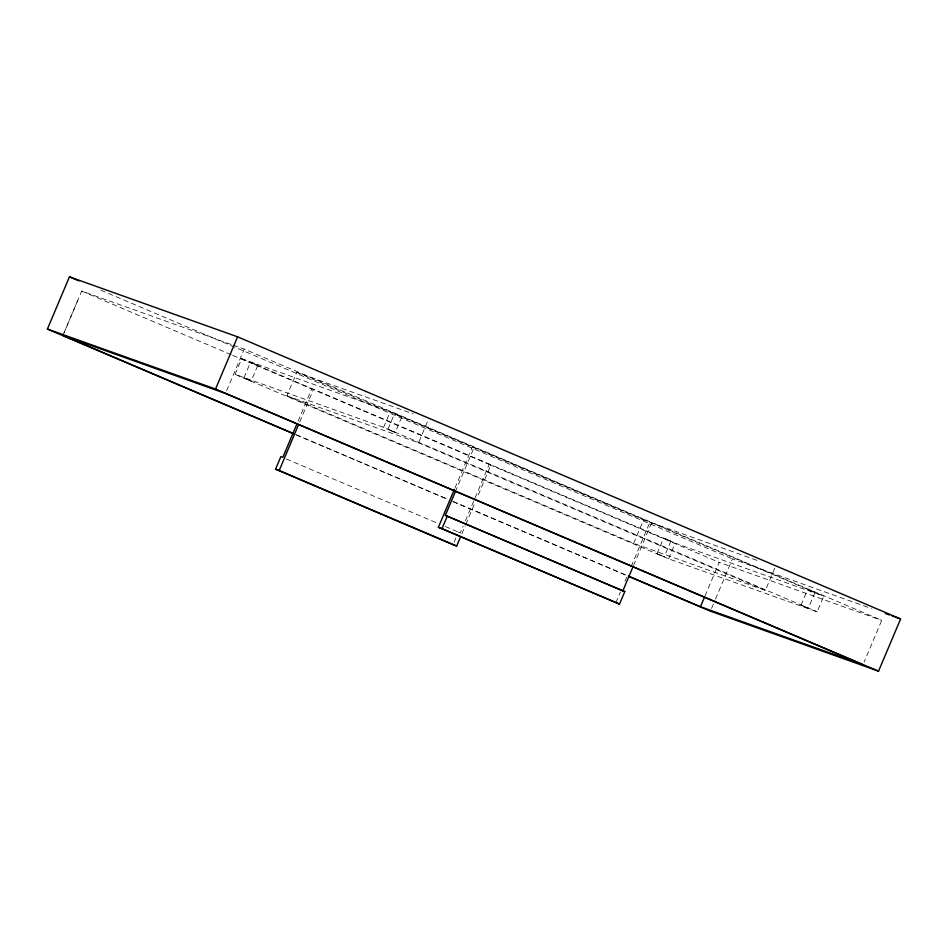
<?xml version="1.0" encoding="UTF-8"?>
<svg xmlns="http://www.w3.org/2000/svg" width="948" height="948" viewBox="0 0 948 948"><rect width="100%" height="100%" fill="white"/><g stroke="black" fill="none" stroke-linecap="round" stroke-linejoin="round"><path stroke-width="0.71" stroke-dasharray="4.74 3.56" d="M62.841 335.438L78.755 298.051M64.061 332.866L81.694 291.095L231.727 344.634M226.619 390.789L244.228 349.089L881.735 620.359L864.126 662.048M235.092 374.365L241.704 358.7L390.232 411.693L823.729 596.15L817.117 611.815L668.601 558.822L235.092 374.365L383.608 427.358L817.117 611.815M251.184 381.037L243.885 377.968L250.497 362.302L257.797 365.383L251.184 381.037L247.701 379.627M774.729 568.184L765.356 590.379L633.655 543.37L286.853 395.802L296.771 372.315L413.233 413.873M298.075 421.244L311.714 388.964L313.397 389.569L490.874 465.089L477.2 497.463M299.722 421.943L313.397 389.569M383.608 427.358L390.232 411.693M394.534 413.695L401.834 416.776L395.221 432.442L387.922 429.361L394.534 413.695L398.018 415.117M286.853 395.802L418.554 442.811L428.484 419.312M454.898 488.184L472.566 446.366L474.249 446.97L455.502 491.348M454.104 542.209L457.28 534.696M458.334 532.184L460.301 532.883L463.122 526.211M465.373 520.879L489.192 464.484L490.874 465.089M461.818 533.878L465.231 525.784M465.8 524.434L474.924 502.855M633.655 543.37L643.574 519.883L760.035 561.441M615.856 602.809L620.419 592.026M624.981 581.231L626.687 577.19M631.238 566.394L650.044 521.886M633.548 565.518L651.726 522.478M656.988 553.739L663.6 538.073L667.084 539.495L670.9 541.154L664.287 556.82L656.988 553.739L664.287 556.82M668.601 558.822L675.213 543.157L823.729 596.15M705.004 595.984L719.212 562.354L881.735 620.359M711.533 608.486L714.934 600.451M715.491 599.112L732.46 558.953L871.413 608.533M801.024 605.144L807.637 589.478L811.121 590.888L814.948 592.559L808.324 608.213L801.024 605.144L808.324 608.213M257.714 365.359L250.497 362.302M401.834 416.776L398.35 415.354M243.885 377.968L247.369 379.378M387.922 429.361L391.406 430.783M670.829 541.13L663.6 538.073M233.125 345.131L244.228 349.089M395.138 432.418L391.737 431.02M296.771 372.315L643.574 519.883M100.772 290.159L732.46 558.953M241.704 358.7L675.213 543.157M81.694 291.095L231.407 354.801M232.77 355.382L311.714 388.964M489.192 464.484L719.212 562.354M418.554 442.811L765.356 590.379M295.669 434.504L447.42 499.063M452.836 501.374L626.96 575.472M296.534 435.061L447.657 499.359M453.097 501.682L627.363 575.827M286.272 458.974L438.628 523.663M445.394 526.543L460.301 532.883M814.948 592.559L807.637 589.478"/><path stroke-width="1.42" d="M293.821 433.9L47.4 329.051L69.453 276.84L237.593 336.836L900.6 618.949L878.547 671.16L710.408 611.164L628.725 576.408M47.4 329.051L215.54 389.047L237.593 336.836M460.681 536.58L456.687 546.012L453.049 544.721L275.56 469.201L280.857 456.663L282.824 457.363L296.937 423.934M275.56 469.201L279.21 470.492L298.584 424.633M455.502 491.348L445.347 515.368L624.791 591.588L619.506 604.113L438.379 527.289L454.329 489.524M438.379 527.289L442.017 528.593L447.314 516.067M445.347 515.368L622.836 590.888L632.98 566.868M628.323 576.04L700.454 606.744L704.435 597.323M885.314 613.498L889.485 614.979M892.258 615.975L900.6 618.949M700.454 606.744L862.988 664.738L225.482 393.479L62.947 335.474L292.968 433.343M622.836 590.888L624.791 591.588M69.453 276.84L78.98 280.892M215.54 389.047L878.547 671.16M442.017 528.593L619.506 604.113M279.21 470.492L456.687 546.012"/></g></svg>
